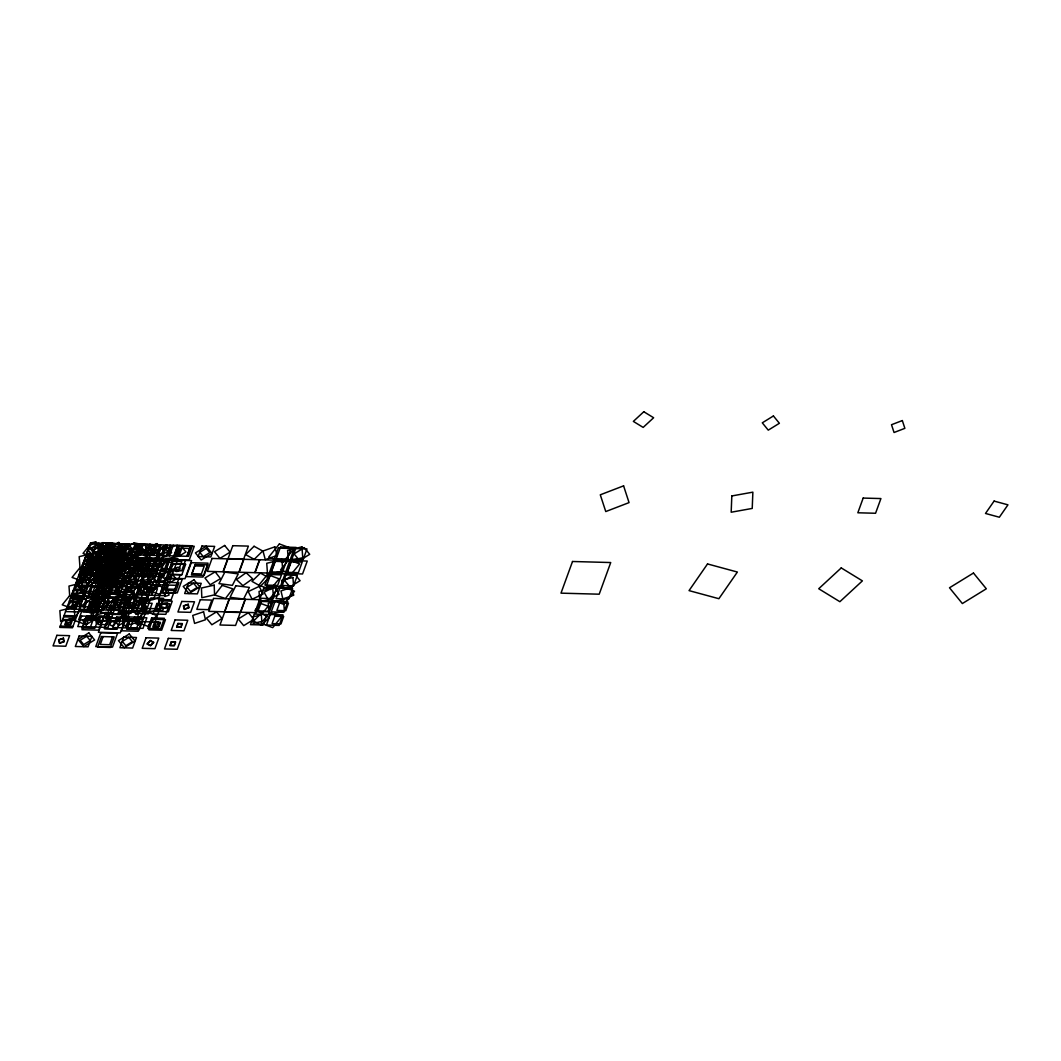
<?xml version="1.0" encoding="UTF-8"?>
<svg xmlns="http://www.w3.org/2000/svg" width="1061" height="1061" viewBox="0 0 1061 1061"><rect width="100%" height="100%" fill="white"/><g stroke="black" fill="none" stroke-linecap="round" stroke-linejoin="round"><path stroke-width="1.5" d="M112.28 547.158L112.134 554.253L109.004 550.712L99.615 550.46M148.819 553.67L150.344 555.288L150.516 548.126M111.816 584.638L113.341 586.256L113.554 578.974M94.694 574.293L89.562 578.378L100.609 585.897L100.702 583.033M90.914 593.457L96.763 596.454L96.896 593.417M126.789 562.065L133.766 565.5L133.898 562.463M95.689 561.826L95.556 564.452L89.708 561.455M99.575 551.097L99.402 553.895L92.798 550.261L89.296 545.977L95.822 541.946L99.323 546.243L103.249 543.351L102.453 542.675L100.185 548.895M136.842 554.094L137.612 554.943L137.784 552.144M104.933 567.768L104.455 575.354L94.509 582.29M96.909 593.218L106.286 593.47L103.461 601.255L105.662 607.356L128.713 544.041L122.599 546.667L118.805 542.45L115.981 543.696L92.93 607.011L93.593 597.33L80.198 606.653L75.994 595.632L71.936 596.998L71.299 595.751L76.883 585.367L75.145 585.208L79.999 578.775L78.978 574.651L92.387 565.327L91.723 574.996L84.124 574.598L79.88 575.553M143.514 567.33L142.665 576.388L143.911 580.579L138.819 586.945L131.591 586.852L130.238 590.566L134.972 597.502L147.704 597.847L143.102 590.645L144.243 587.476L151.551 587.29L147.267 576.242L143.222 577.608M120.848 584.518L126.087 586.6L130.251 579.929L130.821 576.15L142.665 576.388L140.45 570.288L143.288 562.516L133.898 562.264M144.243 587.476L138.819 586.945L135.026 579.386L135.596 575.619M98.036 551.296L99.164 544.744M117.426 584.85L118.553 578.311M92.373 571.309L91.723 574.996L93.315 574.346M111.233 575.977L112.466 569.425M92.93 607.011L93.713 602.873M93.938 601.746L94.071 600.99M130.636 572.29L129.919 576.043L117.055 582.9L115.317 580.699M131.007 570.407L140.45 570.288M104.044 560.102L105.424 553.537M88.514 582.86L87.877 585.553L81.352 585.486L79.999 589.2L84.031 596.11L83.554 597.051L87.055 601.348M88.62 582.409L89.243 579.717M101.352 551.044L103.089 544.452M113.5 585.141L115.238 578.55M125.238 553.351L124.866 554.598L116.073 550.898L113.235 547.741M125.026 553.776L120.132 566.322L123.912 570.672L130.569 566.402L129.919 576.043L130.821 576.15M103.249 543.351L72.506 627.767L59.774 627.409L90.503 542.993L192.386 545.778L188.553 556.335L86.67 553.55L89.296 545.977M85.848 569.346L82.347 565.049L87.32 553.192M114.973 566.614C129.296 554.107 106.405 543.073 94.959 548.444L83.434 580.102C83.355 566.335 99.097 551.786 112.439 558.829L114.973 566.614L104.15 570.765L101.617 562.98L112.439 558.829M96.909 553.577L94.23 560.964L95.556 564.452L94.442 559.678L96.697 553.457M77.997 595.751L84.031 596.11L88.527 585.195M83.381 606.746L87.214 596.189M92.983 580.367L96.816 569.81L109.562 570.155L106.087 580.685M102.585 553.988L106.432 543.431M93.607 583.046L97.453 572.489L145.211 573.802L141.365 584.346M104.177 554.028L108.023 543.484M105.888 553.975L108.726 546.19L122.877 546.587L120.052 554.359M109.004 550.712L111.829 542.94L115.981 543.696M88.779 609.558L92.625 599.001L105.357 599.359L100.556 612.542L113.288 612.887M99.349 580.539L95.503 591.096L108.235 591.441M102.227 572.622L106.073 562.078L118.805 562.423M108.951 554.16L112.798 543.603M96.763 596.454L95.649 591.68L97.917 585.46M111.697 561.654L108.302 564.797L106.71 561.309L110.477 550.964L99.548 550.659M98.129 585.579L95.437 592.966L107.917 593.311L111.684 582.966L100.755 582.675M95.715 561.216L105.185 561.548L108.302 564.797L107.333 560.301L109.853 553.365M110.662 554.094L113.5 546.322M95.145 609.73L91.312 620.287L78.567 619.929L82.413 609.385L126.988 610.605L123.142 621.149L110.41 620.804M96.113 607.091L99.959 596.547M104.76 583.351L100.914 593.908L88.182 593.55L92.015 583.006L106.352 583.391L110.185 572.847M115.317 554.333L119.164 543.776M111.538 568.776L115.304 558.431M116.909 554.372L120.755 543.829M98.328 609.823L94.495 620.367L107.227 620.712M99.296 607.184L103.142 596.627M108.898 580.805L112.745 570.248L125.477 570.593M118.5 554.426L122.347 543.869M106.193 567.728L109.787 570.845L116.485 565.818L121.034 565.142L117.373 560.579L119.389 555.022M121.683 554.505L125.53 543.961M100.729 612.436L104.482 602.104L116.975 602.436M106.949 597.568L109.508 596.799L108.633 592.025L110.901 585.818M115.874 596.972L104.349 628.629L117.081 628.974L120.927 618.43L108.182 618.086M135.079 544.213L116.829 594.332L104.097 593.988L107.943 583.444L176.391 585.314L180.237 574.757M140.423 587.37L134.972 597.502L128.049 598.537L125.052 596.972L122.24 597.144L118.023 592.29L120.278 586.07M103.103 636.693L100.278 644.465L109.654 644.73L112.479 636.958M134.429 554.85L138.262 544.306M133.766 565.5L132.545 560.99L135.065 554.054M135.118 554.624L132.426 562.012L144.906 562.343L147.598 554.956M138.394 549.943L140.649 543.723L154.19 544.744L157.055 543.63L160.556 547.914L166.922 545.089L143.872 608.404L67.453 606.308L72.639 599.969L76.684 598.603M105.662 607.356L110.079 601.985L116.617 597.953L118.394 607.701L141.445 544.386L140.649 543.723M114.256 594.094L122.24 597.144L127.108 586.733L117.055 582.9M128.633 584.001L132.479 573.457M139.203 554.983L143.036 544.439M123.805 610.513L127.652 599.956L114.906 599.611M134.376 581.494L130.53 592.051L117.798 591.706M137.254 573.577L141.086 563.033L128.354 562.688M143.978 555.115L147.811 544.572M150.344 555.288L147.2 551.76L150.039 543.975M127.943 607.966L131.789 597.409M136.59 584.226L132.758 594.77L120.012 594.425M147.161 555.208L151.007 544.651M149.654 563.099L146.498 565.845L145.636 561.07L147.903 554.85M118.394 607.701L122.227 599.85L125.225 601.401L131.126 608.046L154.19 544.744M151.935 555.341L155.781 544.784M131.126 608.046L136.59 597.927M133.354 610.778L137.201 600.221L149.933 600.566M143.925 581.76L140.079 592.303L152.811 592.661M153.527 555.38L157.373 544.823M143.872 608.404L139.256 601.202L140.41 598.033M146.139 584.478L149.986 573.935M156.71 555.46L160.556 544.916M144.455 567.794L147.081 571.017L153.606 566.998L159.23 566.189L155.012 561.322L157.28 555.115M148.792 581.852L151.63 574.081M158.421 555.407L161.259 547.635L170.635 547.887L167.81 555.659M142.903 611.03L136.644 628.112L127.267 627.86L130.092 620.075L139.482 620.34M166.259 555.725L170.105 545.168M158.182 582.118L161.007 574.333M158.885 584.836L162.718 574.28L146.803 573.842L150.649 563.298L163.381 563.643M169.442 555.818L173.288 545.261M163.659 584.956L167.492 574.412L181.829 574.797L185.662 564.253L172.93 563.895L169.084 574.452M174.216 555.937L178.062 545.394M169.574 569.067L172.399 561.296L181.789 561.548L178.951 569.319L161.458 568.921M155.635 611.388L159.482 600.831L172.214 601.176L168.381 611.733L130.171 610.685L126.325 621.242L139.071 621.587M166.206 582.37L162.36 592.913L175.105 593.271L178.938 582.714L140.742 581.667M175.808 555.991L179.654 545.434M167.85 582.516L165.012 590.287L174.402 590.553L177.227 582.768M177.532 555.924L180.357 548.152L189.733 548.404L186.908 556.189M158.832 611.468L154.986 622.025L142.254 621.68M168.434 585.088L164.588 595.645L151.856 595.301L165.304 558.365L178.036 558.709L174.19 569.266M169.389 582.449L173.235 571.906L160.503 571.547M178.991 556.07L182.837 545.526M186.961 556.296L190.794 545.739M102.201 578.444L103.673 574.505L104.455 575.354L102.227 569.425L105.185 561.548M101.007 580.685L98.05 588.563L107.519 588.895L110.477 581.03L96.153 580.513L99.111 572.648L108.58 572.98L105.503 580.951M113.341 586.256L110.185 582.714L113.156 574.85L114.164 575.062M104.376 551.057L107.134 544.479M109.455 585.115L112.214 578.537M127.413 546.8L134.177 542.861L137.506 547.37L130.742 551.309L127.413 546.8L128.713 544.041M110.105 572.33L110.092 573.165M106.511 575.818L110.211 569.346M97.692 574.014L100.928 577.184M106.325 560.235L110.105 553.776M107.174 551.441L111.047 545.009M105.543 584.598L109.416 578.152M86.67 553.55L87.891 551.64M88.262 584.956L87.877 585.553L84.243 577.821L84.124 574.598M109.721 552.131L114.721 546.017M101.869 583.577L106.869 577.463M122.227 599.85L125.052 596.972M125.225 601.401L128.049 598.537M108.302 560.924L114.084 555.155M102.506 574.439L108.288 568.669M111.869 553.192L117.996 547.635M98.593 581.958L104.721 576.402M101.617 562.98C87.307 575.486 110.185 586.521 121.63 581.149M104.999 566.68L108.355 564.173M123.912 570.672L117.187 575.699L115.676 575.38M113.62 554.598L120.689 549.797M95.901 579.797L102.97 574.996M114.893 544.983L118.805 542.45M116.073 550.898L122.599 546.667M120.132 566.322L122.797 564.624M92.798 550.261L99.323 546.243M82.347 565.049L84.96 563.444M153.129 546.044L157.055 543.63M151.391 548.723L154.031 551.945L160.556 547.914M83.554 597.051L86.166 595.446M144.88 565.924L147.492 564.306M130.742 551.309L124.866 554.598L120.397 552.25L116.1 552.131M114.84 556.269L122.665 552.516M93.925 577.078L101.75 573.325M119.296 574.837L117.187 575.699L109.787 570.845M143.911 580.579L147.97 579.213M115.463 558.166L123.726 555.752M92.864 573.842L101.127 571.441M79.999 578.775L84.243 577.821M90.503 542.993L95.822 541.946M130.251 579.929L135.026 579.386M79.694 577.635L87.944 576.786M128.633 552.781L136.869 551.972M115.437 560.142L123.66 559.412M92.93 570.181L101.153 569.465M80.344 574.478L88.487 574.134M128.076 555.433L136.206 555.115M102.453 542.675L111.829 542.94M94.959 548.444L133.155 549.492C133.116 563.205 117.479 577.648 104.15 570.765M137.824 551.495L147.2 551.76M137.758 551.707L148.673 552.012M92.572 551.773L95.702 551.853M85.702 556.189L98.448 556.534M130.278 557.41L117.546 557.065L113.699 567.608L126.431 567.953M149.376 557.927L162.121 558.272M85.225 557.502L97.957 557.861M132.983 558.815L120.251 558.471L105.835 598.033L118.58 598.377M155.357 559.532L167.837 559.876M149.959 560.407L139.919 560.128L136.882 568.444L146.935 568.723M85.052 559.412L94.442 559.678M145.636 561.07L155.012 561.322M107.333 560.301L117.373 560.579M122.506 560.712L132.545 560.99M94.23 560.964L106.71 561.309M83.779 561.468L96.524 561.813M106.166 562.184L118.646 562.529M173.023 564.014L185.503 564.346M86.511 562.94L95.888 563.192M82.824 564.107L159.23 566.189M81.869 566.746L94.601 567.091M129.614 568.046L142.36 568.391L146.193 557.847L133.461 557.489L129.137 569.359L116.405 569.014M145.543 568.484L158.275 568.829M81.379 568.059L94.124 568.404M80.901 569.372L93.633 569.73M144.575 571.123L157.32 571.468M102.4 572.529L114.88 572.86M169.256 574.346L181.736 574.691M79.946 572.012L92.678 572.37M78.978 574.651L155.397 576.746L147.081 571.017M77.068 579.929L137.559 581.587L141.392 571.03L128.66 570.685L108.01 627.396L95.278 627.051M76.1 582.569L88.832 582.913M75.145 585.208L151.551 587.29M74.655 586.521L87.4 586.879M109.681 587.476L122.413 587.834M139.283 590.539L143.102 590.645M75.53 589.08L79.999 589.2M125.755 590.446L130.238 590.566M73.222 590.486L85.954 590.831M86.259 591.415L95.649 591.68M108.633 592.025L118.023 592.29M72.254 593.126L84.999 593.47M135.941 594.863L148.673 595.208M71.299 595.751L147.704 597.847M70.822 597.078L83.554 597.423M70.344 598.391L83.076 598.749M135.437 601.096L139.256 601.202M95.636 601.03L103.461 601.255M69.376 601.03L82.108 601.388M104.402 601.985L117.134 602.343M121.538 603.868L130.914 604.12L128.089 611.892L118.699 611.64M147.055 608.483L159.787 608.828L163.633 598.285L150.887 597.927L139.362 629.584L126.63 629.239L130.476 618.682L143.208 619.04M66.498 608.948L79.23 609.293M65.53 611.587L78.275 611.932M64.098 615.539L76.83 615.884M111.856 616.852L99.111 616.494L94.8 628.364L82.055 628.019L85.901 617.475L98.633 617.82M63.62 616.865L76.352 617.21M120.755 618.523L108.275 618.192L104.508 628.523L116.989 628.868M98.01 619.2L88.62 618.948L85.795 626.719L95.172 626.971M62.652 619.505L75.384 619.849M154.548 622.197L160.476 622.356L158.686 627.263L152.771 627.104L154.76 621.746L158.58 621.852L157.426 625.022L153.606 624.916M60.252 626.096L72.984 626.441M92.758 569.081L102.227 569.425M103.673 574.505L113.156 574.85M100.715 582.383L110.185 582.714M147.267 576.242L152.346 576.561M152.85 576.587L155.397 576.746M81.445 571.136L89.296 571.627M127.254 557.927L135.092 558.444M114.734 562.025L122.187 563.325M94.402 566.269L101.856 567.582M83.156 567.768L90.53 569.213M126.007 560.327L133.368 561.799M134.177 542.861L141.445 544.386M85.464 564.465L92.108 566.932M124.429 562.595L131.06 565.089M157.85 553.55L163.076 555.632L154.031 551.945M113.341 563.776L119.323 566.998M97.267 562.609L103.249 565.818M88.434 561.335L94.071 564.876M122.466 564.651L128.089 568.192M114.097 563.736L116.485 565.818M98.063 552.648L99.402 553.895L98.7 552.264M99.283 584.651L100.609 585.897M143.288 562.516L146.498 565.845M106.286 593.47L109.508 596.799M120.185 566.455L124.548 570.99M91.989 558.537L96.365 563.059M151.856 564.85L153.606 566.998M107.453 598.762L110.079 601.985M121.126 575.553L123.739 578.868M110.357 551.985L112.134 554.253L110.477 550.964M117.665 567.914L120.477 573.338M96.087 556.176L98.885 561.601M71.936 596.998L72.639 599.969M115.039 568.921L115.981 575.062M100.609 554.439L101.524 560.593M137.506 547.37L137.612 554.943M98.103 558.55L97.44 574.837L118.487 571.043L119.15 554.757L98.103 558.55M731.825 495.951L731.175 512.224L752.222 508.431L752.872 492.158L731.825 495.951M96.896 568.444L97.997 568.192L96.909 568.378M100.596 563.139C103.381 565.195 102.28 559.996 100.596 563.139M103.129 570.911C105.689 573.086 105.132 567.807 103.129 570.911M105.981 556.879L107.055 556.601L105.981 556.839M109.601 548.749C112.081 551.243 112.187 545.314 109.601 548.683M111.418 558.975C113.792 561.229 113.66 555.818 111.418 558.975M111.511 582.038C114.469 584.213 113.235 578.775 111.511 581.972M113.951 566.76C116.577 568.908 115.888 563.563 113.951 566.76M118.593 561.309L119.681 561.057L118.593 561.282M147.108 591.932L146.537 595.698L151.299 595.168L151.869 591.388L147.108 591.932M161.192 603.537L160.423 608.603L166.842 607.887L167.611 602.807L161.192 603.537M161.882 604.319L161.312 608.099L166.086 607.555L166.657 603.789L161.882 604.319M270.887 573.484L266.364 586.309L281.868 586.614L286.39 573.789L270.887 573.484M56.896 635.327L53.05 645.884L65.782 646.229L69.628 635.672L56.896 635.327M84.907 559.81L79.854 573.696L96.617 574.16L101.684 560.261L84.907 559.81M87.944 558.988L83.673 570.712L93.063 570.977L97.333 559.24L87.944 558.988M66.591 619.796L64.801 624.704L70.716 624.863L72.506 619.956L66.591 619.796M66.856 620.406L65.503 624.12L69.986 624.239L71.326 620.526L66.856 620.406M72.612 604.571L71.259 608.285L75.742 608.417L77.095 604.704L72.612 604.571M101.631 556.627L97.784 567.171L110.516 567.529L114.363 556.972L101.631 556.627M102.095 557.211L96.75 571.906L114.495 572.396L119.84 557.688L102.095 557.211M81.604 616.017L77.758 626.574L90.503 626.918L94.336 616.375L81.604 616.017M86.883 601.507L83.05 612.064L95.782 612.409L99.628 601.866L86.883 601.507M92.174 586.998L88.328 597.555L101.06 597.9L104.906 587.356L92.174 586.998M102.731 557.98L98.898 568.537L111.63 568.882L115.477 558.338L102.731 557.98L96.299 576.269L118.142 576.866L124.734 558.776L102.824 558.099M110.623 543.975L105.556 557.874L122.333 558.338L127.386 544.439L110.623 543.975M89.615 602.993L86.777 610.765L96.166 611.017L98.991 603.245L89.615 602.993M79.177 635.937L75.331 646.494L88.076 646.839L91.909 636.282L79.177 635.937M87.029 615.818L81.962 629.703L98.739 630.168L103.792 616.269L87.029 615.818M119.973 559.585L116.935 567.9L126.975 568.179L130.012 559.863L119.973 559.585M100.755 616.653L97.93 624.425L107.307 624.677L110.132 616.905L100.755 616.653M105.012 614.186L98.421 632.276L120.264 632.873L126.843 614.783L105.012 614.186M124.641 560.274L119.137 575.394L137.373 575.884L142.864 560.778L124.641 560.274M100.822 632.714L95.755 646.613L112.532 647.077L117.585 633.178L100.822 632.714M101.458 636.547L97.625 647.091L110.357 647.449L114.203 636.892L101.458 636.547M128.076 563.802L125.052 572.118L135.092 572.396L138.116 564.081L128.076 563.802M116.63 616.971L112.784 627.528L125.516 627.873L129.362 617.33L116.63 616.971M121.909 602.476L118.063 613.019L130.808 613.364L134.641 602.82L121.909 602.476M127.187 587.966L123.355 598.51L136.087 598.855L139.933 588.311L127.187 587.966M137.758 558.948L133.911 569.492L146.657 569.837L150.49 559.293L137.758 558.948M126.524 616.892L121.471 630.791L138.248 631.242L143.301 617.356L126.524 616.892M150.529 560.99L145.025 576.096L163.261 576.587L168.765 561.481L150.529 560.99M123.752 637.157L119.906 647.701L132.638 648.059L136.484 637.502L123.752 637.157M152.797 564.479L149.773 572.794L159.813 573.073L162.85 564.757L152.797 564.479M134.137 617.462L130.291 628.006L143.036 628.351L146.869 617.807L134.137 617.462M139.415 602.953L135.583 613.497L148.315 613.842L152.161 603.298L139.415 602.953M144.707 588.444L140.861 598.988L153.593 599.332L157.439 588.789L144.707 588.444M155.264 559.426L151.431 569.969L164.163 570.327L168.009 559.77L155.264 559.426M141.949 606.468L140.596 610.181L145.078 610.3L146.431 606.587L141.949 606.468M169.747 560.009L163.169 578.099L184.999 578.696L191.59 560.606L169.747 560.009M165.569 578.537L160.503 592.436L177.28 592.887L182.333 579.001L165.569 578.537M177.479 545.805L172.426 559.704L189.19 560.168L194.256 546.269L177.479 545.805M151.643 617.94L147.811 628.483L160.543 628.828L164.389 618.284L151.643 617.94M156.935 603.43L153.089 613.974L165.821 614.332L169.667 603.775L156.935 603.43M162.214 588.921L158.368 599.465L171.113 599.823L174.946 589.266L162.214 588.921M172.784 559.903L168.938 570.447L181.67 570.805L185.516 560.248L172.784 559.903M146.033 637.767L142.201 648.311L154.933 648.669L158.779 638.112L146.033 637.767M152.757 619.292L148.925 629.849L161.657 630.194L165.489 619.651L152.757 619.292M160.039 607.237L158.898 610.407L162.718 610.513L163.858 607.343L160.039 607.237M155.291 622.82L153.938 626.534L158.421 626.653L159.773 622.94L155.291 622.82M191.272 562.715L186.219 576.614L202.983 577.065L208.049 563.166L191.272 562.715M168.328 638.377L164.482 648.921L177.214 649.266L181.06 638.722L168.328 638.377M175.052 619.903L171.206 630.459L183.938 630.804L187.784 620.261L175.052 619.903M181.776 601.441L177.93 611.998L190.662 612.343L194.508 601.786L181.776 601.441M188.5 582.98L184.654 593.523L197.386 593.881L201.232 583.325L188.5 582.98M195.211 564.505L191.378 575.062L204.11 575.407L207.956 564.863L195.211 564.505M201.935 546.044L198.102 556.601L210.834 556.945L214.68 546.388L201.935 546.044M194.839 565.898L192.014 573.669L201.391 573.935L204.216 566.163L194.839 565.898M171.219 641.918L169.866 645.605L174.322 645.725L175.675 642.038L171.219 641.918M177.943 623.444L176.59 627.144L181.046 627.263L182.399 623.576L177.943 623.444M171.431 642.184L170.277 645.353L174.11 645.459L175.251 642.29L171.431 642.184M178.155 623.722L177.001 626.892L180.821 626.998L181.975 623.828L178.155 623.722M212.054 558.444L207.346 571.375L222.956 571.799L227.651 558.868L212.054 558.444M200.304 599.77L196.815 609.346L208.367 609.664L211.855 600.088L200.304 599.77M213.566 598.444L208.858 611.375L224.468 611.799L229.163 598.868L213.566 598.444M227.969 558.882L223.274 571.799L238.871 572.224L243.579 559.306L227.969 558.882M232.783 545.686L228.075 558.616L243.672 559.041L248.38 546.11L232.783 545.686M224.68 612.078L219.972 624.995L235.582 625.42L240.29 612.502L224.68 612.078M229.481 598.881L224.786 611.812L240.383 612.237L245.091 599.306L229.481 598.881M243.897 559.306L239.189 572.237L254.786 572.661L259.494 559.744L243.897 559.306M245.409 599.319L240.701 612.237L256.298 612.674L261.006 599.744L245.409 599.319M259.812 559.744L255.104 572.675L270.701 573.099L275.409 560.168L259.812 559.744M254.335 614.08L250.502 624.637L263.234 624.982L267.067 614.425L254.335 614.08M259.136 600.897L255.303 611.441L268.035 611.786L271.881 601.242L259.136 600.897M263.937 587.701L260.104 598.258L272.836 598.603L276.682 588.046L263.937 587.701M268.751 574.505L264.905 585.062L277.637 585.407L281.483 574.863L268.751 574.505M273.552 561.322L269.706 571.879L282.438 572.224L286.284 561.667L273.552 561.322M278.353 548.126L274.507 558.683L287.239 559.028L291.085 548.484L278.353 548.126M275.727 560.181L271.019 573.112L286.629 573.537L291.337 560.606L275.727 560.181M280.528 546.999L275.833 559.916L291.43 560.341L296.138 547.423L280.528 546.999M261.497 601.454L258.009 611.03L269.574 611.335L273.048 601.759L261.497 601.454M270.263 614.518L266.417 625.062L279.149 625.42L282.995 614.863L270.263 614.518M275.064 601.322L271.218 611.879L283.95 612.224L287.796 601.68L275.064 601.322M279.865 588.139L276.019 598.683L288.751 599.041L292.597 588.484L279.865 588.139M284.666 574.943L280.82 585.5L293.552 585.844L297.398 575.301L284.666 574.943M289.467 561.76L285.621 572.303L298.366 572.661L302.199 562.105L289.467 561.76M294.268 548.564L290.422 559.12L303.167 559.465L307 548.922L294.268 548.564M291.656 560.619L286.947 573.55L302.544 573.974L307.252 561.044L291.656 560.619M274.772 616.242L272.08 623.629L281.006 623.868L283.685 616.481L274.772 616.242M279.574 603.046L276.894 610.433L285.807 610.672L288.486 603.298L279.574 603.046M572.516 561.494L560.99 593.152L599.2 594.2L610.725 562.542L572.516 561.494M863.177 498.073L857.832 512.781L875.564 513.259L880.922 498.564L863.177 498.073M98.7 576.707L93.395 590.818L110.384 591.428L115.689 577.317L98.7 576.707M110.41 590.022L107.453 597.9L116.922 598.232L119.88 590.367L110.41 590.022M112.771 599.624L107.466 613.735L124.442 614.346L129.747 600.234L112.771 599.624M115.636 602.157L112.678 610.022L122.148 610.367L125.105 602.489L115.636 602.157M235.847 585.738L230.051 597.33L243.619 599.001L249.415 587.409L235.847 585.738M224.852 572.118L218.977 583.603L232.386 585.367L238.261 573.895L224.852 572.118M102.625 547.41L84.124 574.081L113.965 582.184L132.466 555.513L102.625 547.41M105.662 556.72L97.068 569.107L110.928 572.874L119.522 560.487L105.662 556.72M707.528 563.948L689.04 590.619L718.881 598.709L737.382 572.038L707.528 563.948M994.091 501.084L985.497 513.458L999.356 517.224L1007.95 504.837L994.091 501.084M222.187 585.367L214.813 595.022L225.436 598.51L232.823 588.855L222.187 585.367M91.471 543.02L83.037 553.404L94.323 557.569L102.758 547.197L91.471 543.02M80.119 567.502L72.055 577.423L82.838 581.415L90.914 571.494L80.119 567.502M98.806 558.882L92.121 567.105L101.06 570.407L107.745 562.184L98.806 558.882M69.416 595.977L62.228 604.823L71.843 608.377L79.044 599.531L69.416 595.977M92.93 578.855L82.599 591.574L96.418 596.68L106.763 583.961L92.93 578.855M124.097 546.322L117.904 553.935L126.179 556.998L132.373 549.386L124.097 546.322M81.034 609.452L72.678 619.73L83.859 623.868L92.227 613.576L81.034 609.452M115.105 570.752L109.15 578.073L117.121 581.017L123.076 573.696L115.105 570.752M132.532 555.659L124.813 565.142L135.132 568.948L142.837 559.479L132.532 555.659M100.357 598.881L93.593 607.197L102.638 610.539L109.402 602.224L100.357 598.881M124.774 579.651L114.508 592.263L128.235 597.33L138.487 584.717L124.774 579.651M153.036 544.731L144.137 555.672L156.033 560.075L164.932 549.134L153.036 544.731M113.567 608.351L105.278 618.536L116.352 622.621L124.628 612.436L113.567 608.351M146.193 573.616L140.317 580.831L148.169 583.736L154.044 576.521L146.193 573.616M134.071 595.659L126.286 605.234L136.697 609.08L144.482 599.505L134.071 595.659M166.736 560.911L161.272 567.635L168.58 570.327L174.044 563.616L166.736 560.911M157.744 585.34L152.519 591.773L159.508 594.359L164.747 587.927L157.744 585.34M144.919 611.123L136.087 621.985L147.89 626.335L156.71 615.486L144.919 611.123M279.388 543.948L268.751 557.038L282.982 562.29L293.618 549.2L279.388 543.948M267.505 574.531L258.831 585.195L270.422 589.465L279.083 578.815L267.505 574.531M288.725 559.863L280.555 569.916L291.483 573.948L299.653 563.908L288.725 559.863M260.648 603.417L255.011 610.354L262.544 613.139L268.181 606.202L260.648 603.417M280.223 585.924L269.494 599.107L283.831 604.399L294.56 591.216L280.223 585.924M269.759 612.555L261.019 623.298L272.717 627.621L281.457 616.879L269.759 612.555M138.447 620.672L135.622 623.536L138.62 625.101L141.445 622.223L138.447 620.672M150.304 640.512L146.922 643.961L150.503 645.817L153.885 642.382L150.304 640.512M150.357 640.977L147.532 643.841L150.516 645.406L153.341 642.528L150.357 640.977M261.165 613.377L253.592 621.07L261.603 625.247L269.176 617.555L261.165 613.377M254.07 546.269L245.608 554.598L254.216 559.333L262.677 551.004L254.07 546.269M260.462 573.086L251.948 581.348L260.462 586.136L268.964 577.874L260.462 573.086M108.978 547.914L86.458 568.736L107.612 581.693L130.132 560.858L108.978 547.914M108.607 556.959L98.156 566.627L107.983 572.648L118.434 562.967L108.607 556.959M643.802 411.734L633.351 421.403L643.165 427.411L653.629 417.742L643.802 411.734M841.24 567.914L818.721 588.749L839.874 601.706L862.394 580.871L841.24 567.914M97.93 588.656L91.511 593.762L96.458 597.675L102.877 592.568L97.93 588.656M99.522 598.285L88.633 606.945L97.028 613.59L107.93 604.916L99.522 598.285M98.381 600.659L91.962 605.765L96.922 609.677L103.328 604.571L98.381 600.659M119.866 573.219L113.169 578.245L117.957 582.409L124.654 577.383L119.866 573.219M126.683 577.476L115.251 586.057L123.394 593.165L134.827 584.584L126.683 577.476M126.538 581.388L119.84 586.415L124.614 590.579L131.325 585.553L126.538 581.388M246.125 572.701L236.51 579.598L242.942 585.659L252.571 578.762L246.125 572.701M129.853 546.083L123.341 550.327L127.134 554.545L133.646 550.314L129.853 546.083M139.044 544.426L128.235 551.455L134.535 558.471L145.344 551.428L139.044 544.426M139.402 546.349L132.89 550.593L136.683 554.81L149.999 546.64L153.328 551.15L146.564 555.075L139.402 546.349M139.734 573.762L133.076 578.02L136.856 582.356L143.514 578.099L139.734 573.762M153.62 578.218L142.506 585.327L148.819 592.555L159.932 585.447L153.62 578.218M151.179 582.065L144.521 586.322L148.301 590.659L154.959 586.401L151.179 582.065M98.898 543.351L88.116 549.996L93.898 557.078L104.681 550.447L98.898 543.351M97.32 545.341L90.795 549.359L94.296 553.656L100.822 549.638L97.32 545.341M113.845 549.545L89.88 564.293L102.745 580.049L126.71 565.301L113.845 549.545M110.874 557.715L99.747 564.571L105.715 571.879L116.843 565.036L110.874 557.715M87.493 572.33L80.968 576.348L84.469 580.646L90.994 576.627L87.493 572.33M86.697 576.866L75.915 583.497L81.697 590.579L92.479 583.948L86.697 576.866M84.615 580.248L78.076 584.266L81.591 588.563L88.116 584.545L84.615 580.248M182.426 547.662L175.901 551.68L179.402 555.977L185.94 551.959L182.426 547.662M89.164 616.335L82.625 620.353L86.127 624.65L92.665 620.632L89.164 616.335M206.192 546.296L195.41 552.927L201.192 560.009L211.975 553.378L206.192 546.296M206.311 548.312L199.773 552.33L203.288 556.627L209.813 552.609L206.311 548.312M172.598 574.651L166.073 578.669L169.574 582.966L176.113 578.948L172.598 574.651M224.653 545.46L214.508 551.72L219.959 558.391L230.104 552.144L224.653 545.46M88.819 632.86L78.037 639.504L83.819 646.587L94.601 639.955L88.819 632.86M86.723 636.255L80.198 640.274L83.7 644.571L90.238 640.539L86.723 636.255M121.736 617.223L115.198 621.242L118.713 625.539L125.238 621.521L121.736 617.223M193.991 579.797L183.208 586.428L188.991 593.51L199.773 586.879L193.991 579.797M193.606 583.218L187.068 587.237L190.569 591.534L197.107 587.515L193.606 583.218M129.256 633.974L118.474 640.605L124.256 647.701L135.039 641.056L129.256 633.974M128.858 637.396L122.32 641.428L125.835 645.711L132.36 641.693L128.858 637.396M304.255 547.635L294.096 553.895L299.547 560.566L309.706 554.319L304.255 547.635M216.563 611.852L206.418 618.099L211.855 624.77L222.014 618.523L216.563 611.852M294.653 574.014L284.494 580.274L289.945 586.945L300.091 580.699L294.653 574.014M248.407 612.714L238.248 618.974L243.698 625.645L253.844 619.399L248.407 612.714M773.416 415.965L762.289 422.822L768.257 430.143L779.384 423.286L773.416 415.965M973.467 573.033L949.502 587.781L962.354 603.55L986.319 588.789L973.467 573.033M131.763 590.102L125.079 594.133L128.553 598.55L135.238 594.518L131.763 590.102M141.498 600.354L130.397 607.051L136.179 614.385L147.267 607.688L141.498 600.354M141.763 602.356L135.079 606.401L138.567 610.804L145.251 606.773L141.763 602.356M215.184 571.852L204.945 577.98L210.211 584.77L220.463 578.63L215.184 571.852M166.06 545.168L154.84 551.693L160.37 559.174L171.59 552.648L166.06 545.168M164.322 547.038L157.572 550.964L160.901 555.473L167.651 551.534L164.322 547.038M274.932 586.799L264.07 592.197L268.221 599.677L279.07 594.279L274.932 586.799M259.216 586.375L248.221 591.587L252.094 599.24L263.088 594.014L259.216 586.375M117.214 551.945L93.912 560.898L99.376 577.648L122.678 568.696L117.214 551.945M623.589 485.858L600.287 494.811L605.765 511.561L629.054 502.609L623.589 485.858M902.327 420.567L891.505 424.718L894.052 432.503L904.874 428.339L902.327 420.567M274.839 546.839L262.995 551.004L265.277 559.624L277.133 555.46L274.839 546.839M70.291 618.802L66.233 620.168L66.936 623.139L70.981 621.773L70.291 618.802M168.328 592.157L164.269 593.523L164.972 596.481L169.031 595.115L168.328 592.157M63.461 638.138L58.594 639.783L59.443 643.337L64.297 641.706L63.461 638.138M63.076 638.589L59.031 639.955L59.721 642.926L63.779 641.56L63.076 638.589M188.208 604.213L183.354 605.844L184.19 609.412L189.044 607.767L188.208 604.213M187.89 604.677L183.832 606.043L184.521 609.014L188.579 607.648L187.89 604.677M203.579 611.799L192.717 615.46L194.587 623.417L205.463 619.757L203.579 611.799M291.855 587.29L280.979 590.937L282.863 598.895L293.725 595.248L291.855 587.29M112.851 543.736L99.137 547.118L99.906 557.489L113.62 554.094L112.851 543.736M96.936 552.277L79.177 556.667L80.172 570.089L97.944 565.699L96.936 552.277M145.49 545.022L136.564 547.237L137.068 553.975L145.994 551.773L145.49 545.022M127.545 555.168L110.397 559.399L111.352 572.356L128.5 568.126L127.545 555.168M177.174 545.42L162.678 549.001L163.5 559.956L177.983 556.375L177.174 545.42M105.278 570.447L94.867 573.02L95.45 580.884L105.861 578.311L105.278 570.447M156.126 558.205L142.028 561.693L142.824 572.343L156.922 568.855L156.126 558.205M81.71 582.927L68.978 586.07L69.694 595.685L82.413 592.542L81.71 582.927M136.285 573.298L126.007 575.844L126.591 583.603L136.856 581.07L136.285 573.298M115.198 581.746L101.352 585.168L102.121 595.632L115.981 592.21L115.198 581.746M168.155 572.25L158.712 574.585L159.243 581.72L168.686 579.386L168.155 572.25M94.429 596.428L79.774 600.062L80.596 611.136L95.265 607.515L94.429 596.428M147.108 585.022L138.049 587.264L138.553 594.107L147.625 591.866L147.108 585.022M301.947 546.853L287.597 550.394L288.393 561.229L302.743 557.688L301.947 546.853M74.151 607.144L59.867 610.672L60.663 621.467L74.946 617.94L74.151 607.144M127.068 597.728L117.187 600.168L117.744 607.635L127.625 605.194L127.068 597.728M281.908 559.545L266.735 563.298L267.584 574.757L282.756 571.017L281.908 559.545M158.752 598.125L143.315 601.945L144.177 613.603L159.614 609.783L158.752 598.125M106.18 612.422L95.636 615.022L96.233 622.993L106.776 620.393L106.18 612.422M137.718 610.897L122.652 614.624L123.5 626.003L138.553 622.276L137.718 610.897M292.929 577.516L281.881 580.248L282.505 588.59L293.552 585.871L292.929 577.516M272.757 588.059L259.043 591.454L259.812 601.812L273.526 598.431L272.757 588.059M283.526 599.545L268.221 603.324L269.083 614.889L284.388 611.109L283.526 599.545M261.351 614.823L252.677 616.958L253.168 623.51L261.828 621.375L261.351 614.823M81.299 589.85L77.055 590.805L77.188 594.041L81.418 593.072L81.299 589.85M77.533 601.229L72.334 602.409L72.48 606.361L77.678 605.181L77.533 601.229M76.976 601.72L72.745 602.688L72.864 605.911L77.095 604.942L76.976 601.72M214.189 585.141L201.444 588.019L201.815 597.728L214.561 594.836L214.189 585.141M108.195 609.558A2.772 1.95 -23.9 0 0 111.405 606.361A2.772 1.95 -23.9 0 0 106.936 606.415A2.772 1.95 -23.9 0 0 108.195 609.558M159.07 566.985A2.772 1.95 -23.9 0 0 162.28 563.789A2.772 1.95 -23.9 0 0 157.797 563.842A2.772 1.95 -23.9 0 0 159.07 566.985M106.538 565.553A2.772 1.95 -23.9 0 0 109.747 562.357A2.772 1.95 -23.9 0 0 105.278 562.41A2.772 1.95 -23.9 0 0 106.538 565.553M111.989 625.645A2.772 1.95 -23.9 0 0 115.198 622.449A2.772 1.95 -23.9 0 0 110.729 622.502A2.772 1.95 -23.9 0 0 111.989 625.645M176.736 571.468A2.772 1.95 -23.9 0 0 179.932 568.272A2.772 1.95 -23.9 0 0 175.463 568.325A2.772 1.95 -23.9 0 0 176.736 571.468M109.867 569.638A2.772 1.95 -23.9 0 0 113.076 566.441A2.772 1.95 -23.9 0 0 108.607 566.494A2.772 1.95 -23.9 0 0 109.867 569.638M118.845 584.518A4.125 2.904 -23.9 0 0 123.606 579.77A4.125 2.904 -23.9 0 0 116.975 579.85A4.125 2.904 -23.9 0 0 118.845 584.518M106.06 558.298A1.963 1.379 -23.9 0 0 108.341 556.03A1.963 1.379 -23.9 0 0 105.172 556.07A1.963 1.379 -23.9 0 0 106.06 558.298M111.418 562.131A4.337 3.05 -23.9 0 0 116.431 557.144A4.337 3.05 -23.9 0 0 109.442 557.224A4.337 3.05 -23.9 0 0 111.418 562.131M115.158 554.386A4.125 2.904 -23.9 0 0 119.906 549.651A4.125 2.904 -23.9 0 0 113.275 549.731A4.125 2.904 -23.9 0 0 115.158 554.386M118.633 557.768A2.798 1.976 -23.9 0 0 121.856 554.545A2.798 1.976 -23.9 0 0 117.347 554.598A2.798 1.976 -23.9 0 0 118.633 557.768M103.766 572.051A1.698 1.194 -23.9 0 0 105.715 570.102A1.698 1.194 -23.9 0 0 102.983 570.142A1.698 1.194 -23.9 0 0 103.766 572.051"/></g></svg>
